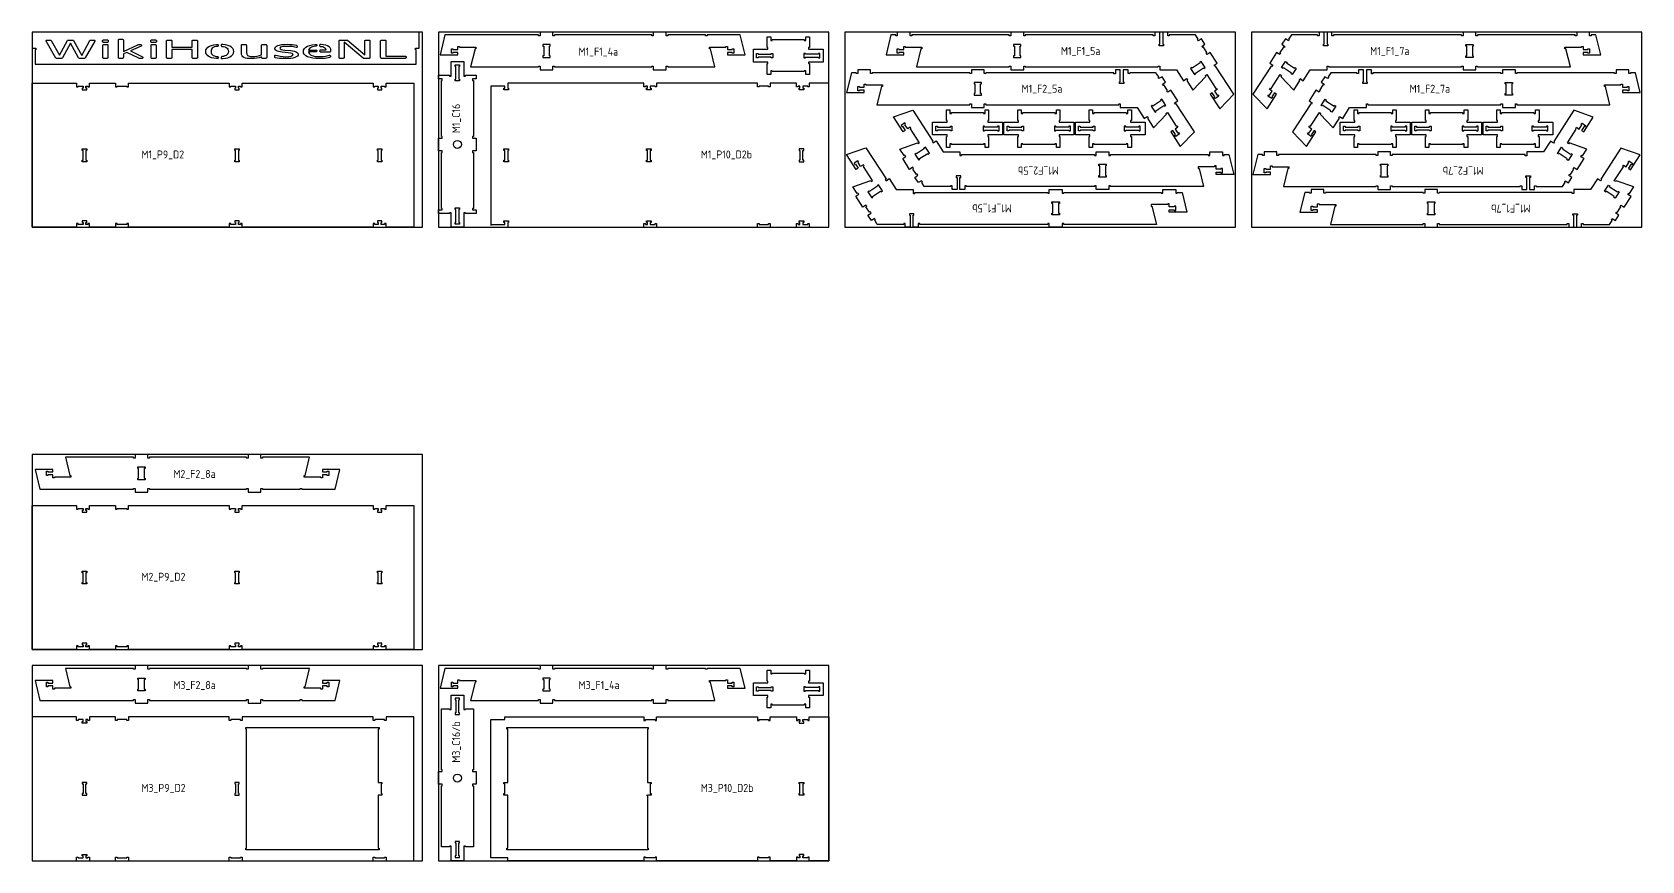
# Model space of a CAD drawing. Header units: millimetres. Extents: x -18174 to 50972, y 6312 to 16778.
# Drawn here: x 5352 to 15412, y 6313 to 11493 of the extents above; entities that cross this region are included whole.
import ezdxf

# ---------------------------------------------------------------- set-up
doc = ezdxf.new("R2010")
doc.units = ezdxf.units.MM
doc.header["$MEASUREMENT"] = 0
for name, color, linetype in [('freeswerk_CODES', 50, 'Continuous'), ('freeswerk_ELEMENTEN', 7, 'Continuous'), ("freeswerk_LOGO'S_hele dikte plaat", 1, 'Continuous'), ('freeswerk_PLATEN', 3, 'Continuous')]:
    doc.layers.add(name, color=color, linetype=linetype)

msp = doc.modelspace()

# ---------------------------------------------------------------- linework, layer by layer
for centre in [(8010, 10791), (8010, 6830)]:
    msp.add_circle(centre, 25)
at = {"layer": 'freeswerk_ELEMENTEN'}
for points in [[(7752, 11393), (7770, 11393), (7770, 11493), (5352, 11493), (5352, 11393), (5375, 11393), (5375, 11383), (5370, 11383), (5370, 11293), (7752, 11293), (7752, 11383), (7747, 11383), (7747, 11393)], [(9738, 11361), (9728, 11361), (9728, 11366), (9698, 11366), (9698, 11351), (9808, 11351), (9778, 11475), (9570, 11475), (9570, 11470), (9560, 11470), (9560, 11475), (9324, 11475), (9324, 11470), (9314, 11470), (9314, 11493), (9234, 11493), (9234, 11470), (9224, 11470), (9224, 11475), (8617, 11475), (8617, 11470), (8607, 11470), (8607, 11493), (8527, 11493), (8527, 11470), (8517, 11470), (8517, 11475), (7932, 11475), (7902, 11351), (8012, 11351), (8012, 11366), (7982, 11366), (7982, 11361), (7972, 11361), (7972, 11389), (7982, 11389), (7982, 11384), (8012, 11384), (8012, 11404), (8022, 11404), (8022, 11399), (8126, 11399), (8126, 11389), (8120, 11389), (8092, 11275), (8517, 11275), (8517, 11280), (8527, 11280), (8527, 11257), (8607, 11257), (8607, 11280), (8617, 11280), (8617, 11275), (9224, 11275), (9224, 11280), (9234, 11280), (9234, 11257), (9314, 11257), (9314, 11280), (9324, 11280), (9324, 11275), (9618, 11275), (9591, 11389), (9585, 11389), (9585, 11399), (9688, 11399), (9688, 11404), (9698, 11404), (9698, 11384), (9728, 11384), (9728, 11389), (9738, 11389)], [(10769, 11384), (10799, 11384), (10799, 11404), (10809, 11404), (10809, 11399), (10912, 11399), (10912, 11389), (10906, 11389), (10879, 11275), (11459, 11275), (11459, 11280), (11469, 11280), (11469, 11257), (11549, 11257), (11549, 11280), (11559, 11280), (11559, 11275), (12390, 11275), (12390, 11281), (12400, 11281), (12400, 11257), (12504, 11257), (12548, 11189), (12567, 11202), (12573, 11193), (12569, 11191), (12607, 11131), (12688, 11216), (12685, 11221), (12693, 11227), (12750, 11140), (12754, 11143), (12759, 11134), (12742, 11123), (12759, 11098), (12763, 11101), (12768, 11093), (12745, 11077), (12739, 11086), (12744, 11089), (12727, 11114), (12715, 11105), (12775, 11013), (12862, 11106), (12748, 11281), (12744, 11278), (12739, 11287), (12758, 11299), (12714, 11366), (12695, 11354), (12690, 11362), (12694, 11365), (12672, 11399), (12668, 11396), (12662, 11404), (12682, 11417), (12660, 11450), (12641, 11438), (12635, 11446), (12639, 11449), (12623, 11475), (12459, 11475), (12459, 11470), (12449, 11470), (12449, 11493), (12418, 11493), (12418, 11418), (12423, 11418), (12423, 11408), (12395, 11408), (12395, 11418), (12400, 11418), (12400, 11493), (12369, 11493), (12369, 11469), (12359, 11469), (12359, 11475), (11559, 11475), (11559, 11470), (11549, 11470), (11549, 11493), (11469, 11493), (11469, 11470), (11459, 11470), (11459, 11475), (10849, 11475), (10849, 11470), (10839, 11470), (10839, 11493), (10759, 11493), (10759, 11470), (10749, 11470), (10749, 11475), (10719, 11475), (10689, 11351), (10799, 11351), (10799, 11366), (10769, 11366), (10769, 11361), (10759, 11361), (10759, 11389), (10769, 11389)], [(13155, 11362), (13149, 11354), (13130, 11366), (13087, 11299), (13106, 11287), (13100, 11278), (13096, 11281), (12982, 11106), (13070, 11013), (13130, 11105), (13117, 11114), (13101, 11089), (13105, 11086), (13100, 11077), (13076, 11093), (13082, 11101), (13086, 11098), (13102, 11123), (13085, 11134), (13091, 11143), (13095, 11140), (13152, 11227), (13160, 11221), (13157, 11216), (13237, 11131), (13276, 11191), (13272, 11193), (13277, 11202), (13296, 11189), (13340, 11257), (13445, 11257), (13445, 11281), (13455, 11281), (13455, 11275), (14286, 11275), (14286, 11280), (14296, 11280), (14296, 11257), (14376, 11257), (14376, 11280), (14386, 11280), (14386, 11275), (14966, 11275), (14938, 11389), (14932, 11389), (14932, 11399), (15036, 11399), (15036, 11404), (15046, 11404), (15046, 11384), (15076, 11384), (15076, 11389), (15086, 11389), (15086, 11361), (15076, 11361), (15076, 11366), (15046, 11366), (15046, 11351), (15156, 11351), (15126, 11475), (15096, 11475), (15096, 11470), (15086, 11470), (15086, 11493), (15006, 11493), (15006, 11470), (14996, 11470), (14996, 11475), (14386, 11475), (14386, 11470), (14376, 11470), (14376, 11493), (14296, 11493), (14296, 11470), (14286, 11470), (14286, 11475), (13486, 11475), (13486, 11469), (13476, 11469), (13476, 11493), (13445, 11493), (13445, 11418), (13450, 11418), (13450, 11408), (13422, 11408), (13422, 11418), (13427, 11418), (13427, 11493), (13396, 11493), (13396, 11470), (13386, 11470), (13386, 11475), (13222, 11475), (13205, 11449), (13209, 11446), (13204, 11438), (13185, 11450), (13163, 11417), (13182, 11404), (13177, 11396), (13173, 11399), (13151, 11365)], [(8590, 11415), (8544, 11415), (8544, 11405), (8549, 11405), (8549, 11345), (8544, 11345), (8544, 11335), (8590, 11335), (8590, 11345), (8585, 11345), (8585, 11405), (8590, 11405)], [(9951, 11396), (9946, 11396), (9946, 11464), (9968, 11464), (9968, 11441), (9978, 11441), (9978, 11446), (10178, 11446), (10178, 11441), (10188, 11441), (10188, 11464), (10210, 11464), (10210, 11396), (10205, 11396), (10205, 11386), (10296, 11386), (10296, 11306), (10205, 11306), (10205, 11296), (10210, 11296), (10210, 11228), (10188, 11228), (10188, 11251), (10178, 11251), (10178, 11246), (9978, 11246), (9978, 11251), (9968, 11251), (9968, 11228), (9946, 11228), (9946, 11296), (9951, 11296), (9951, 11306), (9860, 11306), (9860, 11386), (9951, 11386)], [(11486, 11415), (11486, 11405), (11491, 11405), (11491, 11345), (11486, 11345), (11486, 11335), (11532, 11335), (11532, 11345), (11527, 11345), (11527, 11405), (11532, 11405), (11532, 11415)], [(14359, 11415), (14359, 11405), (14354, 11405), (14354, 11345), (14359, 11345), (14359, 11335), (14313, 11335), (14313, 11345), (14318, 11345), (14318, 11405), (14313, 11405), (14313, 11415)], [(8105, 10751), (8105, 10741), (8110, 10741), (8110, 10391), (8105, 10391), (8105, 10381), (8128, 10381), (8128, 10359), (8060, 10359), (8060, 10364), (8050, 10364), (8050, 10273), (7970, 10273), (7970, 10364), (7960, 10364), (7960, 10359), (7892, 10359), (7892, 10381), (7915, 10381), (7915, 10391), (7910, 10391), (7910, 10741), (7915, 10741), (7915, 10751), (7892, 10751), (7892, 10831), (7915, 10831), (7915, 10841), (7910, 10841), (7910, 11191), (7915, 11191), (7915, 11201), (7892, 11201), (7892, 11223), (7960, 11223), (7960, 11218), (7970, 11218), (7970, 11309), (8050, 11309), (8050, 11218), (8060, 11218), (8060, 11223), (8128, 11223), (8128, 11201), (8105, 11201), (8105, 11191), (8110, 11191), (8110, 10841), (8105, 10841), (8105, 10831), (8128, 10831), (8128, 10751)], [(8024, 11279), (8019, 11279), (8019, 11198), (8024, 11198), (8024, 11188), (7996, 11188), (7996, 11198), (8001, 11198), (8001, 11279), (7996, 11279), (7996, 11289), (8024, 11289)], [(9890, 11360), (9890, 11355), (9971, 11355), (9971, 11360), (9981, 11360), (9981, 11332), (9971, 11332), (9971, 11337), (9890, 11337), (9890, 11332), (9880, 11332), (9880, 11360)], [(10266, 11332), (10276, 11332), (10276, 11360), (10266, 11360), (10266, 11355), (10185, 11355), (10185, 11360), (10175, 11360), (10175, 11332), (10185, 11332), (10185, 11337), (10266, 11337)], [(12602, 11267), (12600, 11272), (12591, 11266), (12616, 11228), (12625, 11233), (12622, 11237), (12672, 11270), (12675, 11266), (12683, 11271), (12658, 11310), (12650, 11304), (12653, 11300)], [(13170, 11266), (13161, 11271), (13186, 11310), (13195, 11304), (13192, 11300), (13242, 11267), (13245, 11272), (13253, 11266), (13228, 11228), (13220, 11233), (13223, 11237), (13172, 11270)], [(5710, 11173), (5874, 11173), (5874, 11150), (5884, 11150), (5884, 11155), (5944, 11155), (5944, 11150), (5954, 11150), (5954, 11173), (6584, 11173), (6584, 11150), (6594, 11150), (6594, 11155), (6623, 11155), (6623, 11143), (6618, 11143), (6618, 11133), (6646, 11133), (6646, 11143), (6641, 11143), (6641, 11155), (6654, 11155), (6654, 11150), (6664, 11150), (6664, 11173), (7484, 11173), (7484, 11150), (7494, 11150), (7494, 11155), (7515, 11155), (7515, 11143), (7510, 11143), (7510, 11133), (7538, 11133), (7538, 11143), (7533, 11143), (7533, 11155), (7554, 11155), (7554, 11150), (7564, 11150), (7564, 11173), (7738, 11173), (7738, 10273), (7564, 10273), (7564, 10296), (7554, 10296), (7554, 10291), (7533, 10291), (7533, 10303), (7538, 10303), (7538, 10313), (7510, 10313), (7510, 10303), (7515, 10303), (7515, 10291), (7494, 10291), (7494, 10296), (7484, 10296), (7484, 10273), (6664, 10273), (6664, 10296), (6654, 10296), (6654, 10291), (6641, 10291), (6641, 10303), (6646, 10303), (6646, 10313), (6618, 10313), (6618, 10303), (6623, 10303), (6623, 10291), (6594, 10291), (6594, 10296), (6584, 10296), (6584, 10273), (5954, 10273), (5954, 10296), (5944, 10296), (5944, 10291), (5884, 10291), (5884, 10296), (5874, 10296), (5874, 10273), (5710, 10273), (5710, 10296), (5700, 10296), (5700, 10291), (5688, 10291), (5688, 10303), (5693, 10303), (5693, 10313), (5665, 10313), (5665, 10303), (5670, 10303), (5670, 10291), (5640, 10291), (5640, 10296), (5630, 10296), (5630, 10273), (5352, 10273), (5352, 11173), (5630, 11173), (5630, 11150), (5640, 11150), (5640, 11155), (5670, 11155), (5670, 11143), (5665, 11143), (5665, 11133), (5693, 11133), (5693, 11143), (5688, 11143), (5688, 11155), (5700, 11155), (5700, 11150), (5710, 11150)], [(9965, 11150), (9955, 11150), (9955, 11155), (9895, 11155), (9895, 11150), (9885, 11150), (9885, 11173), (9255, 11173), (9255, 11150), (9245, 11150), (9245, 11155), (9215, 11155), (9215, 11143), (9220, 11143), (9220, 11133), (9192, 11133), (9192, 11143), (9197, 11143), (9197, 11155), (9185, 11155), (9185, 11150), (9175, 11150), (9175, 11173), (8324, 11173), (8324, 11143), (8329, 11143), (8329, 11133), (8301, 11133), (8301, 11143), (8306, 11143), (8306, 11155), (8219, 11155), (8219, 10291), (8306, 10291), (8306, 10303), (8301, 10303), (8301, 10313), (8329, 10313), (8329, 10303), (8324, 10303), (8324, 10273), (9175, 10273), (9175, 10296), (9185, 10296), (9185, 10291), (9197, 10291), (9197, 10303), (9192, 10303), (9192, 10313), (9220, 10313), (9220, 10303), (9215, 10303), (9215, 10291), (9245, 10291), (9245, 10296), (9255, 10296), (9255, 10273), (9885, 10273), (9885, 10296), (9895, 10296), (9895, 10291), (9955, 10291), (9955, 10296), (9965, 10296), (9965, 10273), (10129, 10273), (10129, 10296), (10139, 10296), (10139, 10291), (10151, 10291), (10151, 10303), (10146, 10303), (10146, 10313), (10174, 10313), (10174, 10303), (10169, 10303), (10169, 10291), (10199, 10291), (10199, 10296), (10209, 10296), (10209, 10273), (10332, 10273), (10332, 11173), (10209, 11173), (10209, 11150), (10199, 11150), (10199, 11155), (10169, 11155), (10169, 11143), (10174, 11143), (10174, 11133), (10146, 11133), (10146, 11143), (10151, 11143), (10151, 11155), (10139, 11155), (10139, 11150), (10129, 11150), (10129, 11173), (9965, 11173)], [(10522, 11148), (10552, 11148), (10552, 11168), (10562, 11168), (10562, 11163), (10666, 11163), (10666, 11153), (10660, 11153), (10632, 11039), (11212, 11039), (11212, 11044), (11222, 11044), (11222, 11021), (11302, 11021), (11302, 11044), (11312, 11044), (11312, 11039), (12143, 11039), (12143, 11045), (12153, 11045), (12153, 11021), (12258, 11021), (12302, 10953), (12321, 10966), (12327, 10957), (12322, 10955), (12361, 10895), (12442, 10980), (12438, 10985), (12447, 10991), (12503, 10904), (12507, 10907), (12513, 10898), (12496, 10887), (12512, 10862), (12517, 10865), (12522, 10857), (12499, 10841), (12493, 10850), (12497, 10853), (12481, 10878), (12468, 10869), (12528, 10777), (12616, 10870), (12502, 11045), (12498, 11042), (12492, 11051), (12512, 11063), (12468, 11130), (12449, 11118), (12443, 11126), (12448, 11129), (12426, 11163), (12422, 11160), (12416, 11168), (12435, 11181), (12414, 11214), (12394, 11202), (12389, 11210), (12393, 11213), (12376, 11239), (12212, 11239), (12212, 11234), (12202, 11234), (12202, 11257), (12171, 11257), (12171, 11182), (12176, 11182), (12176, 11172), (12148, 11172), (12148, 11182), (12153, 11182), (12153, 11257), (12122, 11257), (12122, 11233), (12112, 11233), (12112, 11239), (11312, 11239), (11312, 11234), (11302, 11234), (11302, 11257), (11222, 11257), (11222, 11234), (11212, 11234), (11212, 11239), (10602, 11239), (10602, 11234), (10592, 11234), (10592, 11257), (10512, 11257), (10512, 11234), (10502, 11234), (10502, 11239), (10472, 11239), (10442, 11115), (10552, 11115), (10552, 11130), (10522, 11130), (10522, 11125), (10512, 11125), (10512, 11153), (10522, 11153)], [(11239, 11179), (11239, 11169), (11244, 11169), (11244, 11109), (11239, 11109), (11239, 11099), (11285, 11099), (11285, 11109), (11280, 11109), (11280, 11169), (11285, 11169), (11285, 11179)], [(13401, 11126), (13396, 11118), (13376, 11130), (13333, 11063), (13352, 11051), (13347, 11042), (13343, 11045), (13229, 10870), (13316, 10777), (13376, 10869), (13364, 10878), (13347, 10853), (13351, 10850), (13346, 10841), (13323, 10857), (13328, 10865), (13332, 10862), (13349, 10887), (13332, 10898), (13337, 10907), (13341, 10904), (13398, 10991), (13406, 10985), (13403, 10980), (13483, 10895), (13522, 10955), (13518, 10957), (13523, 10966), (13543, 10953), (13586, 11021), (13691, 11021), (13691, 11045), (13701, 11045), (13701, 11039), (14532, 11039), (14532, 11044), (14542, 11044), (14542, 11021), (14622, 11021), (14622, 11044), (14632, 11044), (14632, 11039), (15212, 11039), (15185, 11153), (15179, 11153), (15179, 11163), (15282, 11163), (15282, 11168), (15292, 11168), (15292, 11148), (15322, 11148), (15322, 11153), (15332, 11153), (15332, 11125), (15322, 11125), (15322, 11130), (15292, 11130), (15292, 11115), (15402, 11115), (15372, 11239), (15342, 11239), (15342, 11234), (15332, 11234), (15332, 11257), (15252, 11257), (15252, 11234), (15242, 11234), (15242, 11239), (14632, 11239), (14632, 11234), (14622, 11234), (14622, 11257), (14542, 11257), (14542, 11234), (14532, 11234), (14532, 11239), (13732, 11239), (13732, 11233), (13722, 11233), (13722, 11257), (13691, 11257), (13691, 11182), (13696, 11182), (13696, 11172), (13668, 11172), (13668, 11182), (13673, 11182), (13673, 11257), (13642, 11257), (13642, 11234), (13632, 11234), (13632, 11239), (13468, 11239), (13452, 11213), (13456, 11210), (13450, 11202), (13431, 11214), (13409, 11181), (13428, 11168), (13423, 11160), (13419, 11163), (13397, 11129)], [(14605, 11179), (14605, 11169), (14600, 11169), (14600, 11109), (14605, 11109), (14605, 11099), (14559, 11099), (14559, 11109), (14564, 11109), (14564, 11169), (14559, 11169), (14559, 11179)], [(12356, 11031), (12353, 11036), (12345, 11030), (12370, 10992), (12378, 10997), (12376, 11001), (12426, 11034), (12429, 11030), (12437, 11035), (12412, 11074), (12404, 11068), (12406, 11064)], [(13416, 11030), (13408, 11035), (13433, 11074), (13441, 11068), (13438, 11064), (13489, 11031), (13491, 11036), (13500, 11030), (13475, 10992), (13466, 10997), (13469, 11001), (13419, 11034)], [(11161, 10727), (11992, 10727), (11992, 10722), (12002, 10722), (12002, 10745), (12082, 10745), (12082, 10722), (12092, 10722), (12092, 10727), (12702, 10727), (12702, 10722), (12712, 10722), (12712, 10745), (12792, 10745), (12792, 10722), (12802, 10722), (12802, 10727), (12832, 10727), (12862, 10603), (12752, 10603), (12752, 10618), (12782, 10618), (12782, 10613), (12792, 10613), (12792, 10641), (12782, 10641), (12782, 10636), (12752, 10636), (12752, 10656), (12742, 10656), (12742, 10651), (12639, 10651), (12639, 10641), (12645, 10641), (12672, 10527), (12092, 10527), (12092, 10532), (12082, 10532), (12082, 10509), (12002, 10509), (12002, 10532), (11992, 10532), (11992, 10527), (11192, 10527), (11192, 10533), (11182, 10533), (11182, 10509), (11151, 10509), (11151, 10584), (11156, 10584), (11156, 10594), (11128, 10594), (11128, 10584), (11133, 10584), (11133, 10509), (11102, 10509), (11102, 10532), (11092, 10532), (11092, 10527), (10928, 10527), (10912, 10553), (10916, 10556), (10910, 10564), (10891, 10552), (10869, 10585), (10888, 10598), (10883, 10606), (10879, 10603), (10857, 10637), (10861, 10640), (10856, 10648), (10836, 10635), (10793, 10703), (10812, 10715), (10807, 10723), (10803, 10721), (10776, 10762), (10886, 10801), (10890, 10796), (10898, 10801), (10842, 10888), (10846, 10891), (10840, 10899), (10824, 10888), (10807, 10913), (10811, 10916), (10806, 10925), (10783, 10909), (10788, 10901), (10792, 10904), (10809, 10878), (10796, 10870), (10736, 10963), (10856, 11005), (10982, 10811), (10978, 10809), (10983, 10800), (11003, 10813), (11046, 10745), (11151, 10745), (11151, 10721), (11161, 10721)], [(11071, 10940), (11066, 10940), (11066, 11008), (11088, 11008), (11088, 10985), (11098, 10985), (11098, 10990), (11298, 10990), (11298, 10985), (11308, 10985), (11308, 11008), (11330, 11008), (11330, 10940), (11325, 10940), (11325, 10930), (11416, 10930), (11416, 10850), (11325, 10850), (11325, 10840), (11330, 10840), (11330, 10772), (11308, 10772), (11308, 10795), (11298, 10795), (11298, 10790), (11098, 10790), (11098, 10795), (11088, 10795), (11088, 10772), (11066, 10772), (11066, 10840), (11071, 10840), (11071, 10850), (10980, 10850), (10980, 10930), (11071, 10930)], [(11517, 10940), (11512, 10940), (11512, 11008), (11534, 11008), (11534, 10985), (11544, 10985), (11544, 10990), (11744, 10990), (11744, 10985), (11754, 10985), (11754, 11008), (11776, 11008), (11776, 10940), (11771, 10940), (11771, 10930), (11862, 10930), (11862, 10850), (11771, 10850), (11771, 10840), (11776, 10840), (11776, 10772), (11754, 10772), (11754, 10795), (11744, 10795), (11744, 10790), (11544, 10790), (11544, 10795), (11534, 10795), (11534, 10772), (11512, 10772), (11512, 10840), (11517, 10840), (11517, 10850), (11426, 10850), (11426, 10930), (11517, 10930)], [(11963, 10940), (11958, 10940), (11958, 11008), (11980, 11008), (11980, 10985), (11990, 10985), (11990, 10990), (12190, 10990), (12190, 10985), (12200, 10985), (12200, 11008), (12222, 11008), (12222, 10940), (12217, 10940), (12217, 10930), (12308, 10930), (12308, 10850), (12217, 10850), (12217, 10840), (12222, 10840), (12222, 10772), (12200, 10772), (12200, 10795), (12190, 10795), (12190, 10790), (11990, 10790), (11990, 10795), (11980, 10795), (11980, 10772), (11958, 10772), (11958, 10840), (11963, 10840), (11963, 10850), (11872, 10850), (11872, 10930), (11963, 10930)], [(14683, 10727), (13852, 10727), (13852, 10722), (13842, 10722), (13842, 10745), (13762, 10745), (13762, 10722), (13752, 10722), (13752, 10727), (13142, 10727), (13142, 10722), (13132, 10722), (13132, 10745), (13052, 10745), (13052, 10722), (13042, 10722), (13042, 10727), (13012, 10727), (12982, 10603), (13092, 10603), (13092, 10618), (13062, 10618), (13062, 10613), (13052, 10613), (13052, 10641), (13062, 10641), (13062, 10636), (13092, 10636), (13092, 10656), (13102, 10656), (13102, 10651), (13206, 10651), (13206, 10641), (13200, 10641), (13172, 10527), (13752, 10527), (13752, 10532), (13762, 10532), (13762, 10509), (13842, 10509), (13842, 10532), (13852, 10532), (13852, 10527), (14652, 10527), (14652, 10533), (14662, 10533), (14662, 10509), (14693, 10509), (14693, 10584), (14688, 10584), (14688, 10594), (14716, 10594), (14716, 10584), (14711, 10584), (14711, 10509), (14742, 10509), (14742, 10532), (14752, 10532), (14752, 10527), (14916, 10527), (14933, 10552), (14929, 10555), (14934, 10563), (14954, 10551), (14975, 10584), (14956, 10597), (14962, 10605), (14966, 10602), (14988, 10636), (14983, 10639), (14989, 10647), (15008, 10635), (15052, 10702), (15032, 10714), (15038, 10723), (15042, 10720), (15069, 10761), (14958, 10800), (14955, 10795), (14947, 10800), (15003, 10887), (14999, 10890), (15004, 10898), (15021, 10887), (15037, 10913), (15033, 10915), (15039, 10924), (15062, 10908), (15057, 10900), (15052, 10903), (15036, 10878), (15049, 10869), (15109, 10962), (14988, 11004), (14862, 10810), (14867, 10808), (14861, 10799), (14842, 10812), (14798, 10745), (14693, 10745), (14693, 10720), (14683, 10720)], [(13619, 10940), (13614, 10940), (13614, 11008), (13636, 11008), (13636, 10985), (13646, 10985), (13646, 10990), (13846, 10990), (13846, 10985), (13856, 10985), (13856, 11008), (13878, 11008), (13878, 10940), (13873, 10940), (13873, 10930), (13964, 10930), (13964, 10850), (13873, 10850), (13873, 10840), (13878, 10840), (13878, 10772), (13856, 10772), (13856, 10795), (13846, 10795), (13846, 10790), (13646, 10790), (13646, 10795), (13636, 10795), (13636, 10772), (13614, 10772), (13614, 10840), (13619, 10840), (13619, 10850), (13528, 10850), (13528, 10930), (13619, 10930)], [(14065, 10940), (14060, 10940), (14060, 11008), (14082, 11008), (14082, 10985), (14092, 10985), (14092, 10990), (14292, 10990), (14292, 10985), (14302, 10985), (14302, 11008), (14324, 11008), (14324, 10940), (14319, 10940), (14319, 10930), (14410, 10930), (14410, 10850), (14319, 10850), (14319, 10840), (14324, 10840), (14324, 10772), (14302, 10772), (14302, 10795), (14292, 10795), (14292, 10790), (14092, 10790), (14092, 10795), (14082, 10795), (14082, 10772), (14060, 10772), (14060, 10840), (14065, 10840), (14065, 10850), (13974, 10850), (13974, 10930), (14065, 10930)], [(14511, 10940), (14506, 10940), (14506, 11008), (14528, 11008), (14528, 10985), (14538, 10985), (14538, 10990), (14738, 10990), (14738, 10985), (14748, 10985), (14748, 11008), (14770, 11008), (14770, 10940), (14765, 10940), (14765, 10930), (14856, 10930), (14856, 10850), (14765, 10850), (14765, 10840), (14770, 10840), (14770, 10772), (14748, 10772), (14748, 10795), (14738, 10795), (14738, 10790), (14538, 10790), (14538, 10795), (14528, 10795), (14528, 10772), (14506, 10772), (14506, 10840), (14511, 10840), (14511, 10850), (14420, 10850), (14420, 10930), (14511, 10930)], [(11010, 10904), (11010, 10899), (11091, 10899), (11091, 10904), (11101, 10904), (11101, 10876), (11091, 10876), (11091, 10881), (11010, 10881), (11010, 10876), (11000, 10876), (11000, 10904)], [(11386, 10876), (11396, 10876), (11396, 10904), (11386, 10904), (11386, 10899), (11305, 10899), (11305, 10904), (11295, 10904), (11295, 10876), (11305, 10876), (11305, 10881), (11386, 10881)], [(11456, 10904), (11456, 10899), (11537, 10899), (11537, 10904), (11547, 10904), (11547, 10876), (11537, 10876), (11537, 10881), (11456, 10881), (11456, 10876), (11446, 10876), (11446, 10904)], [(11832, 10876), (11842, 10876), (11842, 10904), (11832, 10904), (11832, 10899), (11751, 10899), (11751, 10904), (11741, 10904), (11741, 10876), (11751, 10876), (11751, 10881), (11832, 10881)], [(11902, 10904), (11902, 10899), (11983, 10899), (11983, 10904), (11993, 10904), (11993, 10876), (11983, 10876), (11983, 10881), (11902, 10881), (11902, 10876), (11892, 10876), (11892, 10904)], [(12268, 10876), (12278, 10876), (12278, 10904), (12268, 10904), (12268, 10899), (12187, 10899), (12187, 10904), (12177, 10904), (12177, 10876), (12187, 10876), (12187, 10881), (12268, 10881)], [(13558, 10904), (13558, 10899), (13639, 10899), (13639, 10904), (13649, 10904), (13649, 10876), (13639, 10876), (13639, 10881), (13558, 10881), (13558, 10876), (13548, 10876), (13548, 10904)], [(13934, 10876), (13944, 10876), (13944, 10904), (13934, 10904), (13934, 10899), (13853, 10899), (13853, 10904), (13843, 10904), (13843, 10876), (13853, 10876), (13853, 10881), (13934, 10881)], [(14004, 10904), (14004, 10899), (14085, 10899), (14085, 10904), (14095, 10904), (14095, 10876), (14085, 10876), (14085, 10881), (14004, 10881), (14004, 10876), (13994, 10876), (13994, 10904)], [(14380, 10876), (14390, 10876), (14390, 10904), (14380, 10904), (14380, 10899), (14299, 10899), (14299, 10904), (14289, 10904), (14289, 10876), (14299, 10876), (14299, 10881), (14380, 10881)], [(14450, 10904), (14450, 10899), (14531, 10899), (14531, 10904), (14541, 10904), (14541, 10876), (14531, 10876), (14531, 10881), (14450, 10881), (14450, 10876), (14440, 10876), (14440, 10904)], [(14816, 10876), (14826, 10876), (14826, 10904), (14816, 10904), (14816, 10899), (14735, 10899), (14735, 10904), (14725, 10904), (14725, 10876), (14735, 10876), (14735, 10881), (14816, 10881)], [(10868, 10491), (11699, 10491), (11699, 10486), (11709, 10486), (11709, 10509), (11789, 10509), (11789, 10486), (11799, 10486), (11799, 10491), (12409, 10491), (12409, 10486), (12419, 10486), (12419, 10509), (12499, 10509), (12499, 10486), (12509, 10486), (12509, 10491), (12539, 10491), (12569, 10367), (12459, 10367), (12459, 10382), (12489, 10382), (12489, 10377), (12499, 10377), (12499, 10405), (12489, 10405), (12489, 10400), (12459, 10400), (12459, 10420), (12449, 10420), (12449, 10415), (12345, 10415), (12345, 10405), (12351, 10405), (12379, 10291), (11799, 10291), (11799, 10296), (11789, 10296), (11789, 10273), (11709, 10273), (11709, 10296), (11699, 10296), (11699, 10291), (10899, 10291), (10899, 10297), (10889, 10297), (10889, 10273), (10858, 10273), (10858, 10348), (10863, 10348), (10863, 10358), (10835, 10358), (10835, 10348), (10840, 10348), (10840, 10273), (10809, 10273), (10809, 10296), (10799, 10296), (10799, 10291), (10634, 10291), (10618, 10317), (10622, 10320), (10617, 10328), (10597, 10316), (10575, 10349), (10595, 10362), (10589, 10370), (10585, 10367), (10563, 10401), (10568, 10404), (10562, 10412), (10543, 10399), (10499, 10467), (10518, 10479), (10513, 10487), (10509, 10485), (10482, 10526), (10593, 10565), (10596, 10560), (10604, 10565), (10548, 10652), (10552, 10655), (10547, 10663), (10530, 10652), (10514, 10677), (10518, 10680), (10512, 10689), (10489, 10673), (10494, 10665), (10498, 10668), (10515, 10642), (10502, 10634), (10442, 10727), (10563, 10769), (10689, 10575), (10684, 10573), (10690, 10564), (10709, 10577), (10753, 10509), (10858, 10509), (10858, 10485), (10868, 10485)], [(10898, 10702), (10949, 10735), (10951, 10730), (10960, 10736), (10935, 10774), (10926, 10769), (10929, 10765), (10879, 10732), (10876, 10736), (10868, 10731), (10893, 10692), (10901, 10698)], [(14977, 10491), (14146, 10491), (14146, 10486), (14136, 10486), (14136, 10509), (14056, 10509), (14056, 10486), (14046, 10486), (14046, 10491), (13436, 10491), (13436, 10486), (13426, 10486), (13426, 10509), (13346, 10509), (13346, 10486), (13336, 10486), (13336, 10491), (13306, 10491), (13276, 10367), (13386, 10367), (13386, 10382), (13356, 10382), (13356, 10377), (13346, 10377), (13346, 10405), (13356, 10405), (13356, 10400), (13386, 10400), (13386, 10420), (13396, 10420), (13396, 10415), (13499, 10415), (13499, 10405), (13494, 10405), (13466, 10291), (14046, 10291), (14046, 10296), (14056, 10296), (14056, 10273), (14136, 10273), (14136, 10296), (14146, 10296), (14146, 10291), (14946, 10291), (14946, 10297), (14956, 10297), (14956, 10273), (14987, 10273), (14987, 10348), (14982, 10348), (14982, 10358), (15010, 10358), (15010, 10348), (15005, 10348), (15005, 10273), (15036, 10273), (15036, 10296), (15046, 10296), (15046, 10291), (15210, 10291), (15227, 10316), (15223, 10319), (15228, 10327), (15247, 10315), (15269, 10348), (15250, 10361), (15255, 10369), (15259, 10366), (15281, 10400), (15277, 10403), (15283, 10411), (15302, 10399), (15345, 10466), (15326, 10478), (15332, 10487), (15336, 10484), (15363, 10525), (15252, 10564), (15249, 10559), (15240, 10564), (15297, 10651), (15292, 10654), (15298, 10662), (15315, 10651), (15331, 10677), (15327, 10679), (15332, 10688), (15356, 10672), (15350, 10664), (15346, 10667), (15330, 10642), (15342, 10633), (15402, 10726), (15282, 10768), (15156, 10574), (15160, 10572), (15155, 10563), (15136, 10576), (15092, 10509), (14987, 10509), (14987, 10484), (14977, 10484)], [(14946, 10701), (14896, 10734), (14893, 10729), (14885, 10735), (14910, 10773), (14918, 10768), (14916, 10764), (14966, 10731), (14969, 10735), (14977, 10730), (14952, 10691), (14944, 10697)], [(5693, 10683), (5665, 10683), (5665, 10693), (5670, 10693), (5670, 10753), (5665, 10753), (5665, 10763), (5693, 10763), (5693, 10753), (5688, 10753), (5688, 10693), (5693, 10693)], [(6623, 10693), (6623, 10753), (6618, 10753), (6618, 10763), (6646, 10763), (6646, 10753), (6641, 10753), (6641, 10693), (6646, 10693), (6646, 10683), (6618, 10683), (6618, 10693)], [(7515, 10693), (7515, 10753), (7510, 10753), (7510, 10763), (7538, 10763), (7538, 10753), (7533, 10753), (7533, 10693), (7538, 10693), (7538, 10683), (7510, 10683), (7510, 10693)], [(8301, 10693), (8306, 10693), (8306, 10753), (8301, 10753), (8301, 10763), (8329, 10763), (8329, 10753), (8324, 10753), (8324, 10693), (8329, 10693), (8329, 10683), (8301, 10683)], [(9220, 10763), (9220, 10753), (9215, 10753), (9215, 10693), (9220, 10693), (9220, 10683), (9192, 10683), (9192, 10693), (9197, 10693), (9197, 10753), (9192, 10753), (9192, 10763)], [(10169, 10753), (10174, 10753), (10174, 10763), (10146, 10763), (10146, 10753), (10151, 10753), (10151, 10693), (10146, 10693), (10146, 10683), (10174, 10683), (10174, 10693), (10169, 10693)], [(12060, 10597), (12065, 10597), (12065, 10587), (12019, 10587), (12019, 10597), (12024, 10597), (12024, 10657), (12019, 10657), (12019, 10667), (12065, 10667), (12065, 10657), (12060, 10657)], [(13820, 10597), (13825, 10597), (13825, 10587), (13779, 10587), (13779, 10597), (13784, 10597), (13784, 10657), (13779, 10657), (13779, 10667), (13825, 10667), (13825, 10657), (13820, 10657)], [(10605, 10466), (10655, 10499), (10658, 10494), (10666, 10500), (10641, 10538), (10633, 10533), (10635, 10529), (10585, 10496), (10582, 10500), (10574, 10495), (10599, 10456), (10607, 10462)], [(15240, 10465), (15190, 10498), (15187, 10493), (15179, 10499), (15204, 10537), (15212, 10532), (15209, 10528), (15260, 10495), (15262, 10499), (15271, 10494), (15246, 10455), (15237, 10461)], [(7996, 10384), (7996, 10394), (8024, 10394), (8024, 10384), (8019, 10384), (8019, 10303), (8024, 10303), (8024, 10293), (7996, 10293), (7996, 10303), (8001, 10303), (8001, 10384)], [(11767, 10361), (11772, 10361), (11772, 10351), (11726, 10351), (11726, 10361), (11731, 10361), (11731, 10421), (11726, 10421), (11726, 10431), (11772, 10431), (11772, 10421), (11767, 10421)], [(14114, 10361), (14119, 10361), (14119, 10351), (14073, 10351), (14073, 10361), (14078, 10361), (14078, 10421), (14073, 10421), (14073, 10431), (14119, 10431), (14119, 10421), (14114, 10421)], [(7038, 8640), (7038, 8635), (7246, 8635), (7276, 8759), (7166, 8759), (7166, 8744), (7196, 8744), (7196, 8749), (7206, 8749), (7206, 8721), (7196, 8721), (7196, 8726), (7166, 8726), (7166, 8706), (7156, 8706), (7156, 8711), (7053, 8711), (7053, 8721), (7059, 8721), (7086, 8835), (6792, 8835), (6792, 8830), (6782, 8830), (6782, 8853), (6702, 8853), (6702, 8830), (6692, 8830), (6692, 8835), (6085, 8835), (6085, 8830), (6075, 8830), (6075, 8853), (5995, 8853), (5995, 8830), (5985, 8830), (5985, 8835), (5561, 8835), (5588, 8721), (5594, 8721), (5594, 8711), (5491, 8711), (5491, 8706), (5481, 8706), (5481, 8726), (5451, 8726), (5451, 8721), (5441, 8721), (5441, 8749), (5451, 8749), (5451, 8744), (5481, 8744), (5481, 8759), (5371, 8759), (5401, 8635), (5985, 8635), (5985, 8640), (5995, 8640), (5995, 8617), (6075, 8617), (6075, 8640), (6085, 8640), (6085, 8635), (6692, 8635), (6692, 8640), (6702, 8640), (6702, 8617), (6782, 8617), (6782, 8640), (6792, 8640), (6792, 8635), (7028, 8635), (7028, 8640)], [(6058, 8765), (6053, 8765), (6053, 8705), (6058, 8705), (6058, 8695), (6012, 8695), (6012, 8705), (6017, 8705), (6017, 8765), (6012, 8765), (6012, 8775), (6058, 8775)], [(5710, 8533), (5874, 8533), (5874, 8510), (5884, 8510), (5884, 8515), (5944, 8515), (5944, 8510), (5954, 8510), (5954, 8533), (6584, 8533), (6584, 8510), (6594, 8510), (6594, 8515), (6623, 8515), (6623, 8503), (6618, 8503), (6618, 8493), (6646, 8493), (6646, 8503), (6641, 8503), (6641, 8515), (6654, 8515), (6654, 8510), (6664, 8510), (6664, 8533), (7484, 8533), (7484, 8510), (7494, 8510), (7494, 8515), (7515, 8515), (7515, 8503), (7510, 8503), (7510, 8493), (7538, 8493), (7538, 8503), (7533, 8503), (7533, 8515), (7554, 8515), (7554, 8510), (7564, 8510), (7564, 8533), (7738, 8533), (7738, 7633), (7564, 7633), (7564, 7656), (7554, 7656), (7554, 7651), (7533, 7651), (7533, 7663), (7538, 7663), (7538, 7673), (7510, 7673), (7510, 7663), (7515, 7663), (7515, 7651), (7494, 7651), (7494, 7656), (7484, 7656), (7484, 7633), (6664, 7633), (6664, 7656), (6654, 7656), (6654, 7651), (6641, 7651), (6641, 7663), (6646, 7663), (6646, 7673), (6618, 7673), (6618, 7663), (6623, 7663), (6623, 7651), (6594, 7651), (6594, 7656), (6584, 7656), (6584, 7633), (5954, 7633), (5954, 7656), (5944, 7656), (5944, 7651), (5884, 7651), (5884, 7656), (5874, 7656), (5874, 7633), (5710, 7633), (5710, 7656), (5700, 7656), (5700, 7651), (5688, 7651), (5688, 7663), (5693, 7663), (5693, 7673), (5665, 7673), (5665, 7663), (5670, 7663), (5670, 7651), (5640, 7651), (5640, 7656), (5630, 7656), (5630, 7633), (5352, 7633), (5352, 8533), (5630, 8533), (5630, 8510), (5640, 8510), (5640, 8515), (5670, 8515), (5670, 8503), (5665, 8503), (5665, 8493), (5693, 8493), (5693, 8503), (5688, 8503), (5688, 8515), (5700, 8515), (5700, 8510), (5710, 8510)], [(5693, 8043), (5665, 8043), (5665, 8053), (5670, 8053), (5670, 8113), (5665, 8113), (5665, 8123), (5693, 8123), (5693, 8113), (5688, 8113), (5688, 8053), (5693, 8053)], [(6623, 8053), (6623, 8113), (6618, 8113), (6618, 8123), (6646, 8123), (6646, 8113), (6641, 8113), (6641, 8053), (6646, 8053), (6646, 8043), (6618, 8043), (6618, 8053)], [(7515, 8053), (7515, 8113), (7510, 8113), (7510, 8123), (7538, 8123), (7538, 8113), (7533, 8113), (7533, 8053), (7538, 8053), (7538, 8043), (7510, 8043), (7510, 8053)], [(7038, 7320), (7038, 7315), (7246, 7315), (7276, 7439), (7166, 7439), (7166, 7424), (7196, 7424), (7196, 7429), (7206, 7429), (7206, 7401), (7196, 7401), (7196, 7406), (7166, 7406), (7166, 7386), (7156, 7386), (7156, 7391), (7053, 7391), (7053, 7401), (7059, 7401), (7086, 7515), (6792, 7515), (6792, 7510), (6782, 7510), (6782, 7533), (6702, 7533), (6702, 7510), (6692, 7510), (6692, 7515), (6085, 7515), (6085, 7510), (6075, 7510), (6075, 7533), (5995, 7533), (5995, 7510), (5985, 7510), (5985, 7515), (5561, 7515), (5588, 7401), (5594, 7401), (5594, 7391), (5491, 7391), (5491, 7386), (5481, 7386), (5481, 7406), (5451, 7406), (5451, 7401), (5441, 7401), (5441, 7429), (5451, 7429), (5451, 7424), (5481, 7424), (5481, 7439), (5371, 7439), (5401, 7315), (5985, 7315), (5985, 7320), (5995, 7320), (5995, 7297), (6075, 7297), (6075, 7320), (6085, 7320), (6085, 7315), (6692, 7315), (6692, 7320), (6702, 7320), (6702, 7297), (6782, 7297), (6782, 7320), (6792, 7320), (6792, 7315), (7028, 7315), (7028, 7320)], [(6058, 7445), (6053, 7445), (6053, 7385), (6058, 7385), (6058, 7375), (6012, 7375), (6012, 7385), (6017, 7385), (6017, 7445), (6012, 7445), (6012, 7455), (6058, 7455)], [(9738, 7401), (9728, 7401), (9728, 7406), (9698, 7406), (9698, 7391), (9808, 7391), (9778, 7515), (9570, 7515), (9570, 7510), (9560, 7510), (9560, 7515), (9324, 7515), (9324, 7510), (9314, 7510), (9314, 7533), (9234, 7533), (9234, 7510), (9224, 7510), (9224, 7515), (8617, 7515), (8617, 7510), (8607, 7510), (8607, 7533), (8527, 7533), (8527, 7510), (8517, 7510), (8517, 7515), (7932, 7515), (7902, 7391), (8012, 7391), (8012, 7406), (7982, 7406), (7982, 7401), (7972, 7401), (7972, 7429), (7982, 7429), (7982, 7424), (8012, 7424), (8012, 7444), (8022, 7444), (8022, 7439), (8126, 7439), (8126, 7429), (8120, 7429), (8092, 7315), (8517, 7315), (8517, 7320), (8527, 7320), (8527, 7297), (8607, 7297), (8607, 7320), (8617, 7320), (8617, 7315), (9224, 7315), (9224, 7320), (9234, 7320), (9234, 7297), (9314, 7297), (9314, 7320), (9324, 7320), (9324, 7315), (9618, 7315), (9591, 7429), (9585, 7429), (9585, 7439), (9688, 7439), (9688, 7444), (9698, 7444), (9698, 7424), (9728, 7424), (9728, 7429), (9738, 7429)], [(8590, 7455), (8544, 7455), (8544, 7445), (8549, 7445), (8549, 7385), (8544, 7385), (8544, 7375), (8590, 7375), (8590, 7385), (8585, 7385), (8585, 7445), (8590, 7445)], [(9951, 7436), (9946, 7436), (9946, 7504), (9968, 7504), (9968, 7481), (9978, 7481), (9978, 7486), (10178, 7486), (10178, 7481), (10188, 7481), (10188, 7504), (10210, 7504), (10210, 7436), (10205, 7436), (10205, 7426), (10296, 7426), (10296, 7346), (10205, 7346), (10205, 7336), (10210, 7336), (10210, 7268), (10188, 7268), (10188, 7291), (10178, 7291), (10178, 7286), (9978, 7286), (9978, 7291), (9968, 7291), (9968, 7268), (9946, 7268), (9946, 7336), (9951, 7336), (9951, 7346), (9860, 7346), (9860, 7426), (9951, 7426)], [(8105, 6781), (8110, 6781), (8110, 6399), (8060, 6399), (8060, 6404), (8050, 6404), (8050, 6313), (7970, 6313), (7970, 6404), (7960, 6404), (7960, 6399), (7910, 6399), (7910, 6781), (7915, 6781), (7915, 6791), (7892, 6791), (7892, 6871), (7915, 6871), (7915, 6881), (7910, 6881), (7910, 7263), (7960, 7263), (7960, 7258), (7970, 7258), (7970, 7349), (8050, 7349), (8050, 7258), (8060, 7258), (8060, 7263), (8110, 7263), (8110, 6881), (8105, 6881), (8105, 6871), (8128, 6871), (8128, 6791), (8105, 6791)], [(9890, 7400), (9890, 7395), (9971, 7395), (9971, 7400), (9981, 7400), (9981, 7372), (9971, 7372), (9971, 7377), (9890, 7377), (9890, 7372), (9880, 7372), (9880, 7400)], [(10266, 7372), (10276, 7372), (10276, 7400), (10266, 7400), (10266, 7395), (10185, 7395), (10185, 7400), (10175, 7400), (10175, 7372), (10185, 7372), (10185, 7377), (10266, 7377)], [(7996, 7238), (7996, 7228), (8024, 7228), (8024, 7238), (8019, 7238), (8019, 7319), (8024, 7319), (8024, 7329), (7996, 7329), (7996, 7319), (8001, 7319), (8001, 7238)], [(7738, 6313), (7738, 7213), (7564, 7213), (7564, 7190), (7554, 7190), (7554, 7195), (7494, 7195), (7494, 7190), (7484, 7190), (7484, 7213), (6664, 7213), (6664, 7190), (6654, 7190), (6654, 7195), (6594, 7195), (6594, 7190), (6584, 7190), (6584, 7213), (5954, 7213), (5954, 7190), (5944, 7190), (5944, 7195), (5884, 7195), (5884, 7190), (5874, 7190), (5874, 7213), (5710, 7213), (5710, 7190), (5700, 7190), (5700, 7195), (5688, 7195), (5688, 7183), (5693, 7183), (5693, 7173), (5665, 7173), (5665, 7183), (5670, 7183), (5670, 7195), (5640, 7195), (5640, 7190), (5630, 7190), (5630, 7213), (5352, 7213), (5352, 6313), (5630, 6313), (5630, 6336), (5640, 6336), (5640, 6331), (5670, 6331), (5670, 6343), (5665, 6343), (5665, 6353), (5693, 6353), (5693, 6343), (5688, 6343), (5688, 6331), (5700, 6331), (5700, 6336), (5710, 6336), (5710, 6313), (5874, 6313), (5874, 6336), (5884, 6336), (5884, 6331), (5944, 6331), (5944, 6336), (5954, 6336), (5954, 6313), (6584, 6313), (6584, 6336), (6594, 6336), (6594, 6331), (6654, 6331), (6654, 6336), (6664, 6336), (6664, 6313), (7484, 6313), (7484, 6336), (7494, 6336), (7494, 6331), (7554, 6331), (7554, 6336), (7564, 6336), (7564, 6313)], [(7538, 6733), (7538, 6722), (7515, 6722), (7515, 6391), (7520, 6391), (7520, 6381), (6687, 6381), (6687, 6391), (6692, 6391), (6692, 7135), (6687, 7135), (6687, 7145), (7520, 7145), (7520, 7135), (7515, 7135), (7515, 6803), (7538, 6803), (7538, 6793), (7533, 6793), (7533, 6733)], [(8324, 6313), (8324, 6331), (8219, 6331), (8219, 7195), (8306, 7195), (8306, 7213), (9175, 7213), (9175, 7190), (9185, 7190), (9185, 7195), (9245, 7195), (9245, 7190), (9255, 7190), (9255, 7213), (9885, 7213), (9885, 7190), (9895, 7190), (9895, 7195), (9955, 7195), (9955, 7190), (9965, 7190), (9965, 7213), (10129, 7213), (10129, 7190), (10139, 7190), (10139, 7195), (10151, 7195), (10151, 7183), (10146, 7183), (10146, 7173), (10174, 7173), (10174, 7183), (10169, 7183), (10169, 7195), (10199, 7195), (10199, 7190), (10209, 7190), (10209, 7213), (10236, 7213), (10236, 7213), (10332, 7213), (10332, 6313), (10234, 6313), (10234, 6313), (10209, 6313), (10209, 6336), (10199, 6336), (10199, 6331), (10169, 6331), (10169, 6343), (10174, 6343), (10174, 6353), (10146, 6353), (10146, 6343), (10151, 6343), (10151, 6331), (10139, 6331), (10139, 6336), (10129, 6336), (10129, 6313), (9965, 6313), (9965, 6336), (9955, 6336), (9955, 6331), (9895, 6331), (9895, 6336), (9885, 6336), (9885, 6313), (9255, 6313), (9255, 6336), (9245, 6336), (9245, 6331), (9185, 6331), (9185, 6336), (9175, 6336), (9175, 6313)], [(8319, 7145), (9202, 7145), (9202, 7135), (9197, 7135), (9197, 6803), (9220, 6803), (9220, 6793), (9215, 6793), (9215, 6733), (9220, 6733), (9220, 6722), (9197, 6722), (9197, 6391), (9202, 6391), (9202, 6381), (8319, 6381), (8319, 6391), (8324, 6391), (8324, 6722), (8301, 6722), (8301, 6733), (8306, 6733), (8306, 6793), (8301, 6793), (8301, 6803), (8324, 6803), (8324, 7135), (8319, 7135)], [(5693, 6803), (5665, 6803), (5665, 6793), (5670, 6793), (5670, 6733), (5665, 6733), (5665, 6722), (5693, 6722), (5693, 6733), (5688, 6733), (5688, 6793), (5693, 6793)], [(6623, 6793), (6623, 6733), (6618, 6733), (6618, 6722), (6646, 6722), (6646, 6733), (6641, 6733), (6641, 6793), (6646, 6793), (6646, 6803), (6618, 6803), (6618, 6793)], [(10146, 6722), (10146, 6733), (10151, 6733), (10151, 6793), (10146, 6793), (10146, 6803), (10174, 6803), (10174, 6793), (10169, 6793), (10169, 6733), (10174, 6733), (10174, 6722)], [(8019, 6343), (8019, 6424), (8024, 6424), (8024, 6434), (7996, 6434), (7996, 6424), (8001, 6424), (8001, 6343), (7996, 6343), (7996, 6333), (8024, 6333), (8024, 6343)]]:
    msp.add_lwpolyline(points, close=True, dxfattribs=at)
for points in [[(8219, 10291), (8219, 10284)], [(9192, 6722), (9193, 6722)]]:
    msp.add_lwpolyline(points, dxfattribs=at)
at = {"layer": "freeswerk_LOGO'S_hele dikte plaat"}
for points in [[(5578, 11443), (5606, 11443, -0.27355), (5610, 11441), (5662, 11347), (5713, 11441, -0.27355), (5717, 11443), (5739, 11443, -0.57661), (5743, 11436), (5683, 11332, -0.268544), (5679, 11329), (5647, 11329, -0.271536), (5642, 11332), (5591, 11424), (5541, 11332, -0.27411), (5536, 11329), (5505, 11329, -0.266461), (5501, 11331), (5440, 11436, -0.579204), (5444, 11443), (5467, 11443, -0.271721), (5471, 11441), (5523, 11348), (5574, 11441, -0.273555)], [(5792, 11434), (5792, 11439, -0.414214), (5797, 11444), (5823, 11444, -0.414214), (5828, 11439), (5828, 11434, -0.414214), (5823, 11429), (5797, 11429, -0.414214)], [(5799, 11415), (5821, 11415, -0.414214), (5826, 11410), (5826, 11334, -0.414214), (5821, 11329), (5799, 11329, -0.414214), (5794, 11334), (5794, 11410, -0.414214)], [(6033, 11405), (5967, 11375), (6042, 11339, -0.795271), (6039, 11329), (6020, 11329, -0.115194), (6018, 11330), (5943, 11366), (5922, 11358), (5922, 11334, -0.414214), (5917, 11329), (5896, 11329, -0.414214), (5891, 11334), (5891, 11443, -0.414214), (5896, 11448), (5917, 11448, -0.414214), (5922, 11443), (5922, 11372), (6013, 11414, -0.109417), (6016, 11415), (6031, 11415, -0.808184)], [(6098, 11444), (6124, 11444, -0.414214), (6129, 11439), (6129, 11434, -0.414214), (6124, 11429), (6098, 11429, -0.414214), (6093, 11434), (6093, 11439, -0.414214)], [(6122, 11329), (6100, 11329, -0.414214), (6095, 11334), (6095, 11410, -0.414214), (6100, 11415), (6122, 11415, -0.414214), (6127, 11410), (6127, 11334, -0.414214)], [(6197, 11443), (6221, 11443, -0.414214), (6226, 11438), (6226, 11398), (6352, 11398), (6352, 11438, -0.414214), (6357, 11443), (6380, 11443, -0.414214), (6385, 11438), (6385, 11334, -0.414214), (6380, 11329), (6357, 11329, -0.414214), (6352, 11334), (6352, 11385), (6226, 11385), (6226, 11334, -0.414214), (6221, 11329), (6197, 11329, -0.414214), (6192, 11334), (6192, 11438, -0.414214)], [(6696, 11329), (6685, 11331), (6676, 11335), (6669, 11339), (6664, 11345), (6661, 11352), (6660, 11359), (6660, 11410, -0.414214), (6665, 11415), (6686, 11415, -0.414214), (6691, 11410), (6691, 11366), (6693, 11355), (6698, 11347), (6704, 11344), (6710, 11342), (6719, 11341), (6731, 11340), (6744, 11341), (6758, 11343), (6773, 11347), (6786, 11351), (6786, 11410, -0.414214), (6791, 11415), (6813, 11415, -0.414214), (6818, 11410), (6818, 11334, -0.414214), (6813, 11329), (6791, 11329, -0.414214), (6786, 11334), (6786, 11339), (6770, 11333), (6755, 11330), (6740, 11327), (6722, 11327), (6708, 11327)], [(6959, 11404), (6942, 11404), (6926, 11404), (6913, 11401), (6904, 11398), (6901, 11392), (6903, 11388), (6908, 11384), (6918, 11382), (6931, 11380), (6969, 11377), (6989, 11373), (7003, 11369), (7012, 11362), (7015, 11354), (7014, 11348), (7010, 11343), (7003, 11338), (6994, 11334), (6982, 11331), (6969, 11329), (6953, 11327), (6936, 11327), (6915, 11328), (6897, 11329), (6872, 11333, -0.366202), (6868, 11338), (6868, 11344, -0.499354), (6874, 11349), (6885, 11346), (6903, 11342), (6921, 11340), (6938, 11339), (6957, 11340), (6971, 11342), (6980, 11346), (6983, 11352), (6981, 11356), (6977, 11360), (6967, 11362), (6952, 11364), (6934, 11366), (6914, 11368), (6893, 11371), (6879, 11376), (6871, 11383), (6868, 11391), (6870, 11396), (6873, 11401), (6879, 11405), (6888, 11409), (6899, 11412), (6912, 11415), (6928, 11416), (6945, 11417), (6962, 11416), (6979, 11415), (7004, 11411, -0.369052), (7008, 11406), (7008, 11401, -0.495856), (7002, 11396), (6993, 11399), (6977, 11402)], [(7431, 11350), (7431, 11438, -0.414214), (7436, 11443), (7458, 11443, -0.414214), (7463, 11438), (7463, 11334, -0.414214), (7458, 11329), (7423, 11329, -0.178521), (7420, 11330), (7302, 11431), (7302, 11334, -0.414214), (7297, 11329), (7275, 11329, -0.414214), (7270, 11334), (7270, 11438, -0.414214), (7275, 11443), (7320, 11443, -0.178623), (7324, 11442)], [(7535, 11443), (7558, 11443, -0.414214), (7563, 11438), (7563, 11343), (7684, 11343, -0.414214), (7689, 11338), (7689, 11334, -0.414214), (7684, 11329), (7535, 11329, -0.414214), (7530, 11334), (7530, 11438, -0.414214)]]:
    msp.add_lwpolyline(points, format="xyb", close=True, dxfattribs=at)
for points in [[(6505, 11327), (6488, 11330), (6473, 11333), (6461, 11339), (6450, 11345), (6443, 11353), (6438, 11362), (6437, 11372), (6438, 11382), (6443, 11391), (6450, 11398), (6461, 11405), (6473, 11410), (6488, 11414), (6505, 11416), (6510, 11416, -0.425936), (6515, 11411), (6515, 11409, -0.380295), (6511, 11404), (6501, 11403), (6492, 11400), (6484, 11396), (6478, 11392), (6473, 11386), (6471, 11380), (6470, 11372), (6471, 11364), (6473, 11358), (6478, 11352), (6484, 11347), (6492, 11344), (6501, 11341), (6511, 11340, -0.379135), (6515, 11335), (6515, 11332, -0.425899), (6510, 11327), (6505, 11327)], [(6543, 11327), (6560, 11330), (6575, 11333), (6588, 11339), (6598, 11345), (6606, 11353), (6610, 11362), (6612, 11372), (6610, 11382), (6606, 11391), (6598, 11398), (6588, 11405), (6575, 11410), (6560, 11414), (6543, 11416), (6539, 11416, 0.426106), (6533, 11411), (6533, 11409, 0.379733), (6538, 11404), (6547, 11403), (6556, 11400), (6564, 11396), (6571, 11392), (6575, 11386), (6578, 11380), (6579, 11372), (6578, 11364), (6575, 11358), (6571, 11352), (6564, 11347), (6556, 11344), (6547, 11341), (6538, 11340, 0.378945), (6533, 11335), (6533, 11332, 0.428469), (6539, 11327), (6543, 11327)], [(7131, 11410, -0.403967), (7126, 11405), (7126, 11405), (7115, 11403), (7105, 11401), (7097, 11398), (7085, 11391), (7080, 11381), (7126, 11381, -0.414214), (7131, 11376), (7131, 11375, -0.414214), (7126, 11370), (7080, 11370), (7081, 11363), (7085, 11357), (7091, 11351), (7100, 11347), (7109, 11344), (7121, 11341), (7133, 11340), (7147, 11340), (7167, 11340), (7186, 11343), (7203, 11347), (7209, 11348, -0.50411), (7216, 11344), (7216, 11339, -0.369505), (7211, 11334), (7183, 11329), (7166, 11328), (7148, 11327), (7125, 11328), (7106, 11330), (7089, 11334), (7074, 11339), (7063, 11345), (7054, 11353), (7049, 11361), (7048, 11371), (7049, 11381), (7054, 11390), (7062, 11398), (7073, 11405), (7087, 11410), (7102, 11414), (7120, 11416), (7125, 11416, -0.426303), (7131, 11411), (7131, 11410)], [(7149, 11409, 0.393886), (7153, 11404), (7160, 11404), (7169, 11402), (7176, 11399), (7181, 11395), (7185, 11391), (7188, 11381), (7154, 11381, 0.414214), (7149, 11376), (7149, 11375, 0.414214), (7154, 11370), (7214, 11370, 0.414214), (7219, 11375), (7219, 11378), (7218, 11387), (7214, 11395), (7208, 11401), (7199, 11407), (7187, 11411), (7173, 11414), (7158, 11416), (7154, 11416, 0.42451), (7149, 11411), (7149, 11409)]]:
    msp.add_lwpolyline(points, format="xyb", dxfattribs=at)
at = {"layer": 'freeswerk_PLATEN'}
for points in [[(5352, 10273), (7792, 10273), (7792, 11493), (5352, 11493)], [(7892, 10273), (10332, 10273), (10332, 11493), (7892, 11493)], [(10432, 10273), (12872, 10273), (12872, 11493), (10432, 11493)], [(12972, 10273), (15412, 10273), (15412, 11493), (12972, 11493)], [(5352, 7633), (7792, 7633), (7792, 8853), (5352, 8853)], [(5352, 6313), (7792, 6313), (7792, 7533), (5352, 7533)], [(7892, 6313), (10332, 6313), (10332, 7533), (7892, 7533)]]:
    msp.add_lwpolyline(points, close=True, dxfattribs=at)

# ---------------------------------------------------------------- texts
at = {"layer": 'freeswerk_CODES', "char_height": 50, "attachment_point": 1}
for s, insert in [('{\\Fiso|c0;M1_F1_4a}', (8767, 11396)), ('{\\Fiso|c0;M1_F1_5a}', (11782, 11400)), ('{\\Fiso|c0;M1_F1_7a}', (13715, 11400)), ('{\\Fiso|c0;M1_F2_5a}', (11536, 11164)), ('{\\Fiso|c0;M1_F2_7a}', (13961, 11164)), ('{\\Fiso|c0;M1_P9_D2}', (6035, 10753)), ('{\\Fiso|c0;M1_P10_D2b}', (9531, 10753)), ('{\\Fiso|c0;M2_F2_8a}', (6235, 8756)), ('{\\Fiso|c0;M2_P9_D2}', (6035, 8113)), ('{\\Fiso|c0;M3_F2_8a}', (6235, 7436)), ('{\\Fiso|c0;M3_F1_4a}', (8767, 7436)), ('{\\Fiso|c0;M3_P9_D2}', (6035, 6793)), ('{\\Fiso|c0;M3_P10_D2b}', (9531, 6793))]:
    msp.add_mtext_dynamic_manual_height_columns(s, width=318.08, gutter_width=1456, heights=[0], dxfattribs=dict(at, insert=insert))
for s, insert, rotation in [('{\\Fiso|c0;M1_C16}', (7977, 10861), 90), ('{\\Fiso|c0;M1_F2_5b}', (11769, 10602), 180), ('{\\Fiso|c0;M1_F2_7b}', (14423, 10601), 180), ('{\\Fiso|c0;M1_F1_5b}', (11475, 10366), 180), ('{\\Fiso|c0;M1_F1_7b}', (14717, 10365), 180), ('{\\Fiso|c0;M3_C16/b}', (7977, 6926), 90)]:
    msp.add_mtext_dynamic_manual_height_columns(s, width=318.08, gutter_width=1456, heights=[0], dxfattribs=dict(at, insert=insert, rotation=rotation))

doc.saveas('drawing.dxf')
